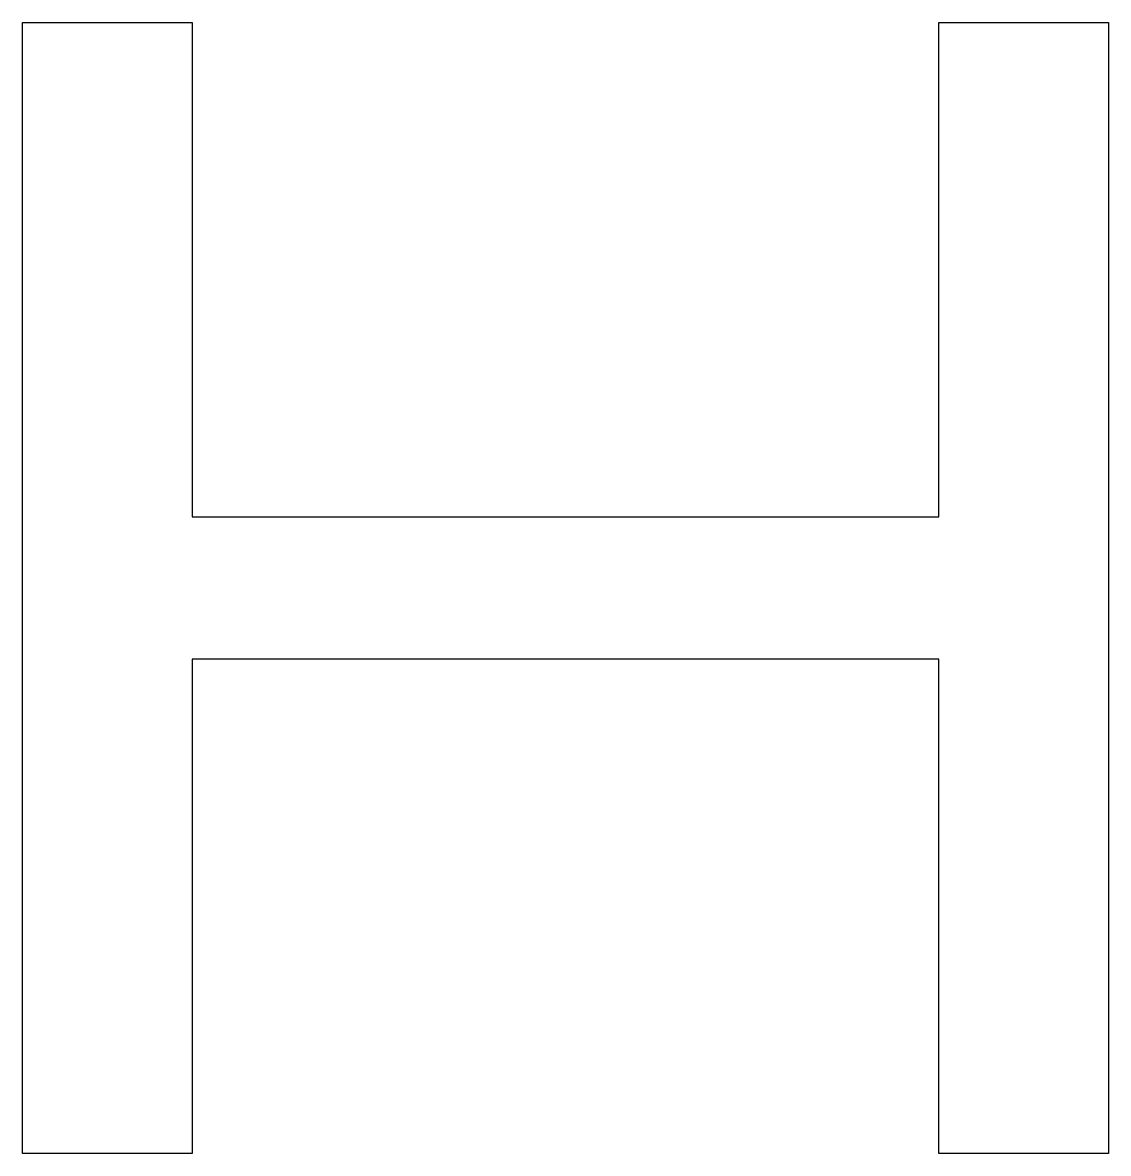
# Model space of a CAD drawing. Header units: metres. Extents: x 0 to 48, y 0 to 50.
import ezdxf

# ---------------------------------------------------------------- set-up
doc = ezdxf.new("R2010")
doc.units = ezdxf.units.M

msp = doc.modelspace()

# ---------------------------------------------------------------- linework, layer by layer
msp.add_lwpolyline([(48, 0), (40.5, 0), (40.5, 21.857), (7.5, 21.857), (7.5, 0), (0, 0), (0, 50), (7.5, 50), (7.5, 28.143), (40.5, 28.143), (40.5, 50), (48, 50), (48, 0)])

doc.saveas('drawing.dxf')
